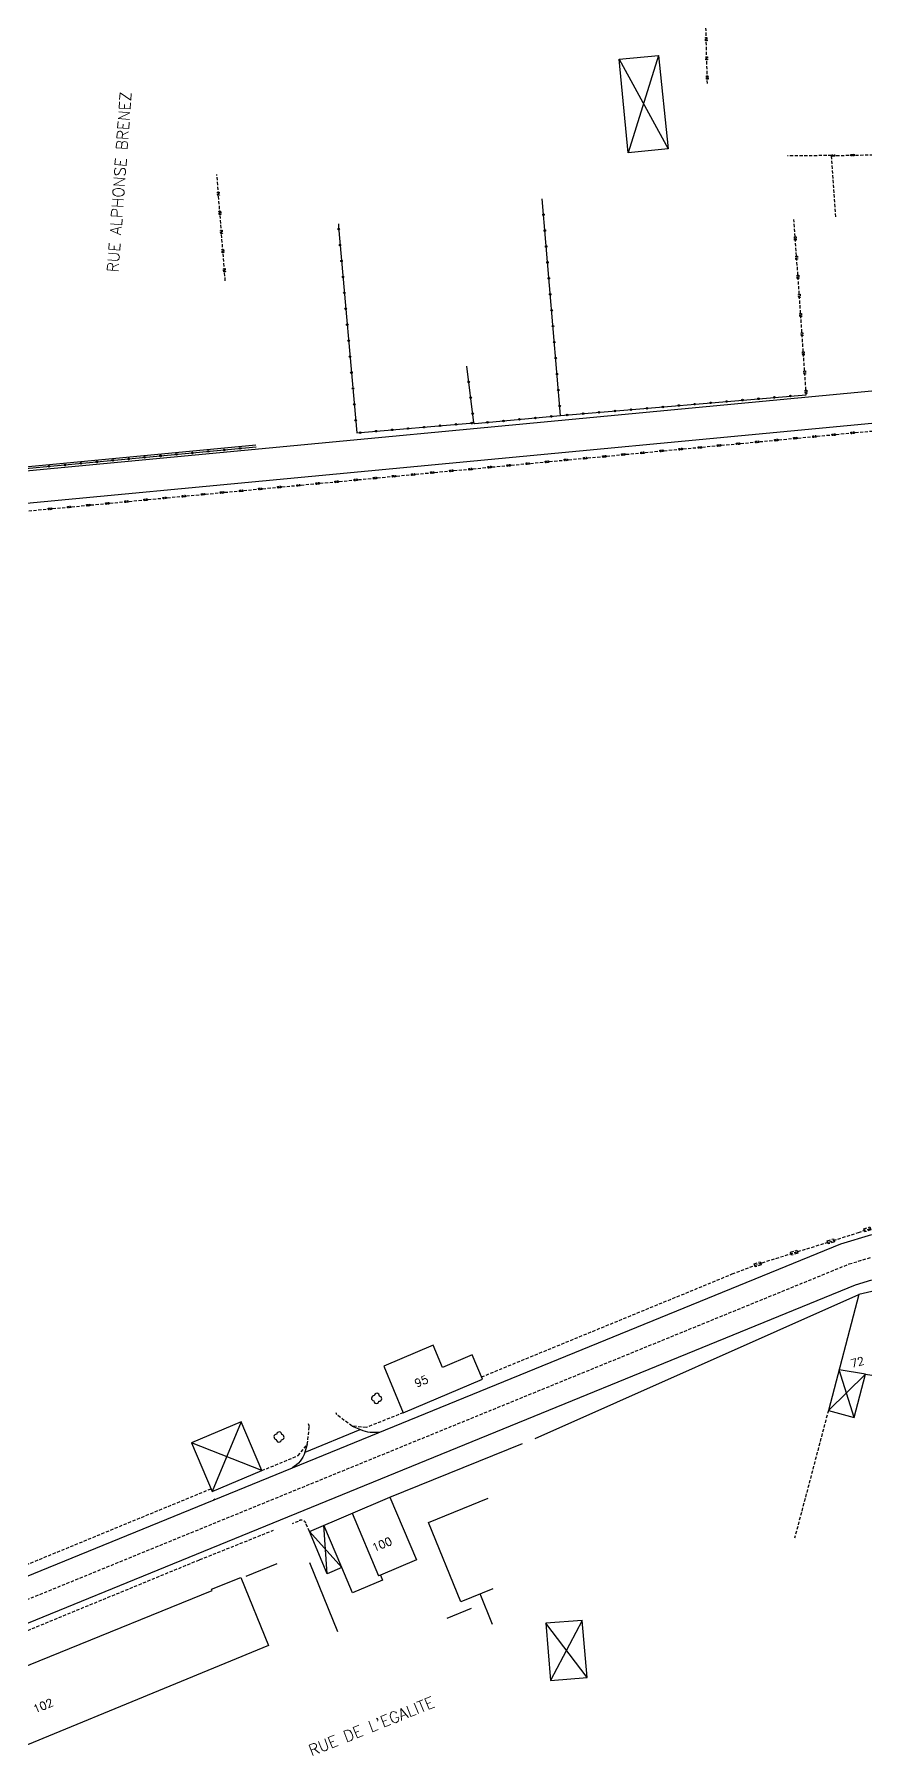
# Model space of a CAD drawing. Header units: millimetres. Extents: x 112998 to 114000, y 125000 to 126000.
# Drawn here: x 113869.1 to 114000, y 125580.8 to 125848.6 of the extents above; entities that cross this region are included whole.
import ezdxf
from ezdxf.enums import TextEntityAlignment as Align

# ---------------------------------------------------------------- set-up
doc = ezdxf.new("R2010")
doc.units = ezdxf.units.MM
doc.linetypes.add('DASHED', pattern=[0.75, 0.5, -0.25])
for name, color, linetype in [('W0001', 6, 'DASHED'), ('W0008', 7, 'CONTINUOUS'), ('W0100', 7, 'CONTINUOUS'), ('W0112', 1, 'DASHED'), ('W0300', 7, 'CONTINUOUS'), ('W0310', 3, 'CONTINUOUS'), ('W0322', 7, 'CONTINUOUS'), ('W0989', 7, 'CONTINUOUS'), ('W0991', 7, 'CONTINUOUS')]:
    doc.layers.add(name, color=color, linetype=linetype)
doc.styles.get("Standard").update_dxf_attribs({"font": 'romans.shx', "width": 0.85})

# ---------------------------------------------------------------- blocks, each defined once
blk = doc.blocks.new('OH02')
at = {"layer": 'W0112', "color": 0}
for p, q in [((-0.5, 0.25), (0.5, 0.25)), ((-0.5, -0.25), (-0.5, 0.25)), ((0.5, 0.25), (0.5, -0.25)), ((0.5, -0.25), (-0.5, -0.25))]:
    blk.add_line(p, q, dxfattribs=at)
blk = doc.blocks.new('OH01')
at = {"layer": 'W0322', "color": 0}
for radius in [0.25, 0.15]:
    blk.add_circle((0, 0), radius, dxfattribs=at)
blk = doc.blocks.new('TP10')
at = {"layer": 'W0300', "color": 0}
for centre, start, end in [((-0.4, 0), 90, 270), ((0, 0.4), 0, 180), ((0.4, 0), 270, 90), ((0, -0.4), 180, 360)]:
    blk.add_arc(centre, 0.4, start, end, dxfattribs=at)

msp = doc.modelspace()

# ---------------------------------------------------------------- linework, layer by layer
at = {"layer": 'W0001'}
msp.add_lwpolyline([(113827.57, 125587.6), (113838.06, 125591.88), (113996.47, 125656.53), (114000, 125657.6)], dxfattribs=at)
at = {"layer": 'W0008'}
for points in [[(113847.09, 125782.1, 0.209107), (113848.9, 125780.86), (113856.78, 125779.38), (114000, 125792.94)], [(113840.32, 125502.23, 0.093236), (113840.8, 125514.04), (113830.54, 125573.95, -0.369046), (113839.35, 125588.72), (113997.45, 125653.27), (114000, 125654.04)], [(113918.78, 125631.21), (113920.08, 125630.67, 0.141181), (113923.18, 125630.31, -0.725867)], [(113911.79, 125628.33), (113911.43, 125627.13, -0.200886), (113909.41, 125624.69, 0.885741)], [(113897.33, 125619.84, -0.000791), (113897.11, 125619.67, -0.075365)]]:
    msp.add_lwpolyline(points, format="xyb", dxfattribs=at)
for points in [[(113850.26, 125773.74), (114000, 125787.91)], [(113854.2, 125602.15), (113995.18, 125659.7), (114000, 125661.16)], [(113839.35, 125588.72), (113997.45, 125653.27), (114000, 125654.04)], [(113911.44, 125627.15), (113920.07, 125630.67)]]:
    msp.add_lwpolyline(points, dxfattribs=at)
at = {"layer": 'W0100'}
for points in [[(113961.92, 125830.14), (113960.51, 125844.74), (113966.69, 125845.34), (113968.17, 125830.77)], [(113926.77, 125633.28), (113939.18, 125638.54), (113937.57, 125642.35), (113932.92, 125640.37), (113931.45, 125643.83), (113923.77, 125640.57)], [(113912.11, 125614.75), (113924.7, 125620.09), (113928.85, 125610.31), (113923.23, 125607.92), (113923.56, 125607.13), (113918.87, 125605.14), (113917.19, 125609.1), (113914.9, 125608.13)], [(113949.79, 125591.44), (113955.53, 125591.92), (113954.76, 125600.85), (113949.08, 125600.4)]]:
    msp.add_lwpolyline(points, close=True, dxfattribs=at)
for points in [[(113960.51, 125844.74), (113968.17, 125830.77)], [(113966.69, 125845.34), (113961.92, 125830.14)], [(114000, 125652.25), (113998.01, 125651.74), (113993.22, 125633.65)], [(113993.22, 125633.65), (113999.04, 125639.3)], [(113993.22, 125633.65), (113997.25, 125632.57), (113999.04, 125639.3), (114000, 125639.14)], [(113999.04, 125639.3), (113994.9, 125639.98)], [(113997.25, 125632.57), (113994.9, 125639.98)], [(113994.11, 125634.45), (113994.11, 125634.45)], [(113904.7, 125624.26), (113901.47, 125631.88), (113893.67, 125628.57), (113896.94, 125620.97)], [(113901.47, 125631.88), (113896.94, 125620.97)], [(113904.7, 125624.26), (113893.67, 125628.57)], [(113896.94, 125620.97), (113904.7, 125624.26)], [(113918.78, 125617.58), (113922.94, 125607.8)], [(113917.19, 125609.1), (113912.11, 125614.75)], [(113914.9, 125608.13), (113914.38, 125615.71)], [(113917.19, 125609.1), (113914.38, 125615.71)], [(113896.81, 125605.73), (113901.41, 125607.55)], [(113901.41, 125607.55), (113905.74, 125596.91)], [(113923.23, 125607.92), (113922.94, 125607.8)], [(113846.11, 125584.88), (113896.91, 125605.51)], [(113896.91, 125605.51), (113896.81, 125605.73)], [(113954.76, 125600.85), (113949.79, 125591.44)], [(113955.53, 125591.92), (113949.08, 125600.4)], [(113905.74, 125596.91), (113850.84, 125574.35)]]:
    msp.add_lwpolyline(points, dxfattribs=at)
at = {"layer": 'W0112'}
for points in [[(113974.32, 125840.93), (113973.9, 125856.89)], [(113994.39, 125820.15), (113993.71, 125829.69), (113986.83, 125829.66)], [(113993.71, 125829.69), (114000, 125829.82)], [(113898.97, 125810.13), (113897.66, 125826.73)], [(113989.78, 125792.34), (113987.85, 125819.73)], [(113848.09, 125772.28), (114000, 125786.66)], [(113978.21, 125654.97), (113980.26, 125655.76), (113982.89, 125656.73), (113988.44, 125658.47), (113993.28, 125659.96), (113997.92, 125661.45), (114000, 125662.16)], [(113939.03, 125638.89), (113978.21, 125654.97)], [(113926.77, 125633.28), (113920.99, 125630.98), (113918.78, 125631.21), (113916.42, 125632.96), (113916.3, 125633.27)], [(113993.22, 125633.65), (113987.95, 125613.71)], [(113904.7, 125624.26), (113910.37, 125626.6), (113911.79, 125628.33), (113912.11, 125631.08), (113911.9, 125631.76)], [(113896.7, 125621.37), (113855.71, 125604.5)], [(113894.99, 125610.34), (113906.49, 125614.93)], [(113845.21, 125589.88), (113894.99, 125610.34)]]:
    msp.add_lwpolyline(points, dxfattribs=at)
msp.add_lwpolyline([(113912.11, 125614.75), (113911.56, 125616.05, 0.518535), (113910.34, 125616.32), (113909.45, 125615.95)], format="xyb", dxfattribs=at)
at = {"layer": 'W0310'}
for points in [[(113903.76, 125784.43), (113857.23, 125780.05), (113851.06, 125781.33)], [(113947.38, 125629.26), (113998.01, 125651.74)], [(113924.7, 125620.09), (113945.43, 125628.47)], [(113940.78, 125605.8), (113935.77, 125603.75), (113930.72, 125616.12), (113940.05, 125619.92)], [(113902.22, 125607.75), (113907.07, 125609.73)], [(113912.12, 125609.89), (113916.52, 125599.11)], [(113940.75, 125600.23), (113938.81, 125604.99)], [(113933.66, 125601.21), (113937.44, 125602.75)]]:
    msp.add_lwpolyline(points, dxfattribs=at)
at = {"layer": 'W0322'}
for points in [[(113951.35, 125789.08), (113948.49, 125822.96)], [(113916.67, 125819.05), (113916.66, 125818.57), (113919.54, 125786.38), (113937.82, 125787.93), (113937.97, 125787.82), (113951.35, 125789.08), (113989.78, 125792.34)], [(113937.82, 125787.93), (113936.71, 125796.82)], [(113848.97, 125781.51), (113857.18, 125779.8), (113903.79, 125784.18)]]:
    msp.add_lwpolyline(points, dxfattribs=at)

# ---------------------------------------------------------------- block references
at = {"layer": 'W0112', "yscale": 0.5}
for p, xscale, rotation in [((113974.13, 125847.89), 0.5, 91.51086474694004), ((113974.21, 125844.89), 0.5, 91.51086474694004), ((113974.29, 125841.89), 0.5, 91.51086474694004), ((113994, 125829.7), 0.5, 1.103531110283472), ((113997, 125829.76), 0.5, 1.103531110283472), ((113897.9, 125823.74), 0.4999999999999995, 94.49029871130476), ((113898.13, 125820.75), 0.4999999999999995, 94.49029871130476), ((113898.37, 125817.76), 0.4999999999999995, 94.49029871130476), ((113898.6, 125814.77), 0.4999999999999995, 94.49029871130476), ((113988.06, 125816.74), 0.5, 94.01964101402132), ((113988.27, 125813.74), 0.5, 94.01964101402132), ((113898.84, 125811.78), 0.4999999999999995, 94.49029871130476), ((113988.48, 125810.75), 0.5, 94.01964101402132), ((113988.69, 125807.76), 0.5, 94.01964101402132), ((113988.9, 125804.76), 0.5, 94.01964101402132), ((113989.11, 125801.77), 0.5, 94.01964101402132), ((113989.32, 125798.78), 0.5, 94.01964101402132), ((113989.53, 125795.79), 0.5, 94.01964101402132), ((113989.74, 125792.79), 0.5, 94.01964101402132), ((113988.05, 125785.53), 0.5, 5.406436065229418), ((113991.04, 125785.81), 0.5, 5.406436065229418), ((113994.03, 125786.09), 0.5, 5.406436065229418), ((113997.01, 125786.38), 0.5, 5.406436065229418), ((113958.19, 125782.7), 0.5, 5.406436065229418), ((113961.17, 125782.98), 0.5, 5.406436065229418), ((113964.16, 125783.27), 0.5, 5.406436065229418), ((113967.15, 125783.55), 0.5, 5.406436065229418), ((113970.13, 125783.83), 0.5, 5.406436065229418), ((113973.12, 125784.11), 0.5, 5.406436065229418), ((113976.11, 125784.4), 0.5, 5.406436065229418), ((113979.09, 125784.68), 0.5, 5.406436065229418), ((113982.08, 125784.96), 0.5, 5.406436065229418), ((113985.07, 125785.25), 0.5, 5.406436065229418), ((113931.31, 125780.16), 0.5, 5.406436065229418), ((113934.29, 125780.44), 0.5, 5.406436065229418), ((113937.28, 125780.72), 0.5, 5.406436065229418), ((113940.27, 125781.01), 0.5, 5.406436065229418), ((113943.25, 125781.29), 0.5, 5.406436065229418), ((113946.24, 125781.57), 0.5, 5.406436065229418), ((113949.23, 125781.85), 0.5, 5.406436065229418), ((113952.21, 125782.14), 0.5, 5.406436065229418), ((113955.2, 125782.42), 0.5, 5.406436065229418), ((113901.44, 125777.33), 0.5, 5.406436065229418), ((113904.43, 125777.61), 0.5, 5.406436065229418), ((113907.41, 125777.9), 0.5, 5.406436065229418), ((113910.4, 125778.18), 0.5, 5.406436065229418), ((113913.39, 125778.46), 0.5, 5.406436065229418), ((113916.37, 125778.74), 0.5, 5.406436065229418), ((113919.36, 125779.03), 0.5, 5.406436065229418), ((113922.35, 125779.31), 0.5, 5.406436065229418), ((113925.33, 125779.59), 0.5, 5.406436065229418), ((113928.32, 125779.87), 0.5, 5.406436065229418), ((113874.56, 125774.79), 0.5, 5.406436065229418), ((113877.55, 125775.07), 0.5, 5.406436065229418), ((113880.53, 125775.35), 0.5, 5.406436065229418), ((113883.52, 125775.64), 0.5, 5.406436065229418), ((113886.51, 125775.92), 0.5, 5.406436065229418), ((113889.49, 125776.2), 0.5, 5.406436065229418), ((113892.48, 125776.48), 0.5, 5.406436065229418), ((113895.47, 125776.77), 0.5, 5.406436065229418), ((113898.45, 125777.05), 0.5, 5.406436065229418), ((113871.57, 125774.5), 0.5, 5.406436065229418)]:
    msp.add_blockref('OH02', p, dxfattribs=dict(at, xscale=xscale, rotation=rotation))
at = {"layer": 'W0112'}
for p, rotation in [((113999.32, 125661.93), 18.70915641867366), ((113993.61, 125660.07), 17.81332287863928), ((113987.88, 125658.29), 17.35791666460129), ((113982.17, 125656.47), 20.38977872900767)]:
    msp.add_blockref('OH02', p, dxfattribs=dict(at, rotation=rotation))
at = {"layer": 'W0300', "rotation": 265.4208807779763}
for p in [(113922.62, 125635.53), (113907.37, 125629.5)]:
    msp.add_blockref('TP10', p, dxfattribs=at)
at = {"layer": 'W0322', "yscale": 0.5}
for p, xscale, rotation in [((113948.7, 125820.47), 0.5, 94.82812211145158), ((113916.69, 125818.21), 0.5, 275.1093708449769), ((113948.91, 125817.98), 0.5, 94.82812211145158), ((113916.91, 125815.72), 0.5, 275.1093708449769), ((113949.12, 125815.49), 0.5, 94.82812211145158), ((113917.13, 125813.23), 0.5, 275.1093708449769), ((113949.33, 125813), 0.5, 94.82812211145158), ((113917.36, 125810.74), 0.5, 275.1093708449769), ((113949.54, 125810.51), 0.5, 94.82812211145158), ((113917.58, 125808.25), 0.5, 275.1093708449769), ((113949.75, 125808.02), 0.5, 94.82812211145158), ((113917.8, 125805.76), 0.5, 275.1093708449769), ((113949.97, 125805.53), 0.5, 94.82812211145158), ((113918.03, 125803.27), 0.5, 275.1093708449769), ((113950.18, 125803.04), 0.5, 94.82812211145158), ((113918.25, 125800.78), 0.5, 275.1093708449769), ((113950.39, 125800.54), 0.5, 94.82812211145158), ((113918.47, 125798.29), 0.5, 275.1093708449769), ((113950.6, 125798.05), 0.5, 94.82812211145158), ((113918.69, 125795.8), 0.5, 275.1093708449769), ((113937.02, 125794.34), 0.5, 97.13721468469362), ((113950.81, 125795.56), 0.5, 94.82812211145158), ((113918.92, 125793.31), 0.5, 275.1093708449769), ((113919.14, 125790.82), 0.5, 275.1093708449769), ((113937.33, 125791.86), 0.5, 97.13721468469362), ((113951.02, 125793.07), 0.5, 94.82812211145158), ((113972.34, 125790.86), 0.5, 4.847070471846551), ((113974.83, 125791.07), 0.5, 4.847070471846551), ((113977.32, 125791.28), 0.5, 4.847070471846551), ((113979.81, 125791.49), 0.5, 4.847070471846551), ((113982.3, 125791.7), 0.5, 4.847070471846551), ((113984.79, 125791.91), 0.5, 4.847070471846551), ((113987.29, 125792.12), 0.5, 4.847070471846551), ((113919.36, 125788.33), 0.5, 275.1093708449769), ((113937.64, 125789.38), 0.5, 97.13721468469362), ((113939.96, 125788.01), 0.4999999999999995, 5.355070192239896), ((113942.45, 125788.24), 0.4999999999999995, 5.355070192239896), ((113944.94, 125788.48), 0.4999999999999995, 5.355070192239896), ((113947.43, 125788.71), 0.4999999999999995, 5.355070192239896), ((113949.92, 125788.94), 0.4999999999999995, 5.355070192239896), ((113951.23, 125790.58), 0.5, 94.82812211145158), ((113952.41, 125789.17), 0.5, 4.847070471846551), ((113954.9, 125789.38), 0.5, 4.847070471846551), ((113957.39, 125789.59), 0.5, 4.847070471846551), ((113959.88, 125789.8), 0.5, 4.847070471846551), ((113962.37, 125790.01), 0.5, 4.847070471846551), ((113964.87, 125790.22), 0.5, 4.847070471846551), ((113967.36, 125790.43), 0.5, 4.847070471846551), ((113969.85, 125790.65), 0.5, 4.847070471846551), ((113920.07, 125786.42), 0.4999999999999995, 4.847070471837911), ((113922.56, 125786.64), 0.4999999999999995, 4.847070471837911), ((113925.05, 125786.85), 0.4999999999999995, 4.847070471837911), ((113927.54, 125787.06), 0.4999999999999995, 4.847070471837911), ((113930.03, 125787.27), 0.4999999999999995, 4.847070471837911), ((113932.53, 125787.48), 0.4999999999999995, 4.847070471837911), ((113935.02, 125787.69), 0.4999999999999995, 4.847070471837911), ((113937.51, 125787.9), 0.4999999999999995, 4.847070471837911), ((113888.85, 125782.78), 0.5, 5.368734198678248), ((113891.34, 125783.01), 0.5, 5.368734198678248), ((113893.83, 125783.24), 0.5, 5.368734198678248), ((113896.32, 125783.48), 0.5, 5.368734198678248), ((113898.81, 125783.71), 0.5, 5.368734198678248), ((113901.3, 125783.95), 0.5, 5.368734198678248), ((113871.43, 125781.14), 0.5, 5.368734198678248), ((113873.92, 125781.37), 0.5, 5.368734198678248), ((113876.41, 125781.61), 0.5, 5.368734198678248), ((113878.9, 125781.84), 0.5, 5.368734198678248), ((113881.39, 125782.07), 0.5, 5.368734198678248), ((113883.87, 125782.31), 0.5, 5.368734198678248), ((113886.36, 125782.54), 0.5, 5.368734198678248)]:
    msp.add_blockref('OH01', p, dxfattribs=dict(at, xscale=xscale, rotation=rotation))

# ---------------------------------------------------------------- texts
at = {"layer": 'W0989'}
for s, rotation, p in [('RUE ALPHONSE BRENEZ', 85.8223, (113882.4, 125825.57)), ("RUE DE L'EGALITE", 21.7445, (113921.83, 125584.31))]:
    msp.add_text(s, height=1.75, rotation=rotation, dxfattribs=at).set_placement(p, align=Align.MIDDLE)
at = {"layer": 'W0991'}
for s, rotation, p in [('72', 14.458, (113996.87, 125640.33)), ('95', 22.3392, (113928.87, 125637.22)), ('100', 22.3392, (113922.21, 125611.53)), ('102', 22.3392, (113869.25, 125586.32))]:
    msp.add_text(s, height=1.25, rotation=rotation, dxfattribs=at).set_placement(p)

doc.saveas('drawing.dxf')
